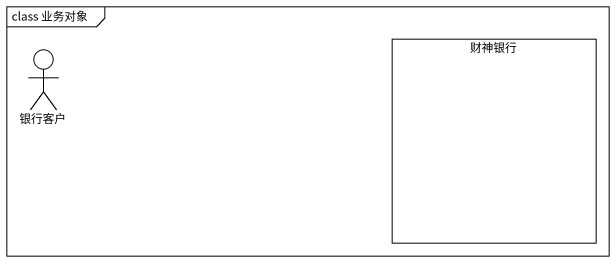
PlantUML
@startuml
mainframe class 业务对象
rectangle 财神银行
actor 银行客户
@enduml
